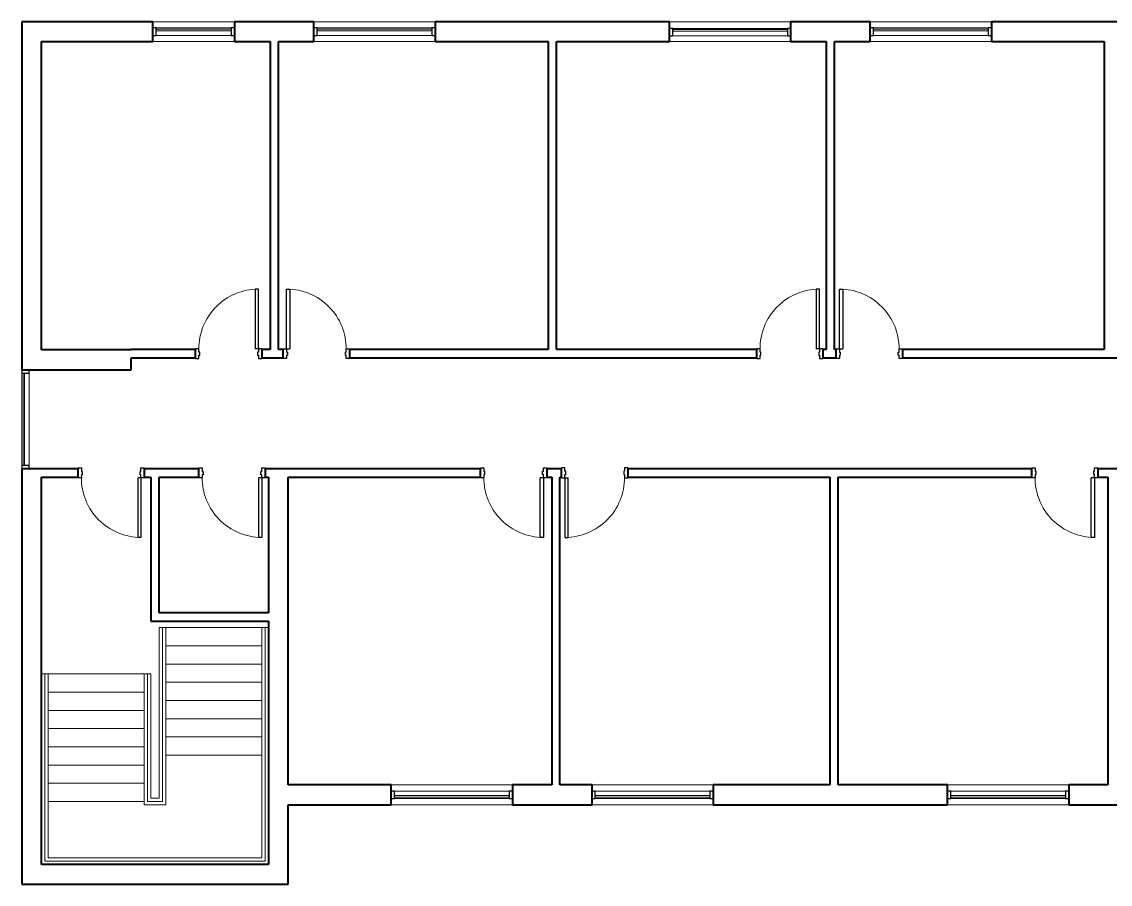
# Model space of a CAD drawing. Header units: inches. Extents: x -1064 to 129, y -175 to 1006.
# Drawn here: x -1064 to -406, y 485 to 1006 of the extents above; entities that cross this region are included whole.
import ezdxf

# ---------------------------------------------------------------- set-up
doc = ezdxf.new("R2010")
doc.units = ezdxf.units.IN
doc.header["$MEASUREMENT"] = 0
for name, color, linetype, lineweight in [('A-DOOR', 31, 'Continuous', 15), ('A-DOOR-FRAM', 31, 'Continuous', 25), ('A-FLOR-HRAL', 11, 'Continuous', 9), ('A-GLAZ-CURT', 52, 'Continuous', 9), ('A-GLAZ-CWMG', 51, 'Continuous', 9), ('A-WALL', 113, 'Continuous', 15), ('I-WALL', 2, 'Continuous', 15), ('S-STRS', 31, 'Continuous', 9)]:
    doc.layers.add(name, color=color, linetype=linetype, lineweight=lineweight)

# ---------------------------------------------------------------- blocks, each defined once
blk = doc.blocks.new('Railing - Railing-5181653-LEVEL 3 Map Export')
at = {"layer": 'A-FLOR-HRAL'}
for p, q in [((-639.93, -977.04), (-562.93, -977.04)), ((-639.93, -979.04), (-639.93, -977.04)), ((-639.93, -979.04), (-562.93, -979.04)), ((-562.93, -977.04), (-532.93, -977.04)), ((-562.93, -979.04), (-534.93, -979.04)), ((-534.93, -979.04), (-534.93, -988.04)), ((-532.93, -977.04), (-532.93, -990.04)), ((-611.93, -990.04), (-611.93, -988.04)), ((-534.93, -988.04), (-611.93, -988.04)), ((-532.93, -990.04), (-611.93, -990.04))]:
    blk.add_line(p, q, dxfattribs=at)
blk = doc.blocks.new('Railing - Railing-5181657-LEVEL 3 Map Export')
at = {"layer": 'A-FLOR-HRAL'}
for p, q in [((-639.93, -917.04), (-562.93, -917.04)), ((-639.93, -919.04), (-639.93, -917.04)), ((-639.93, -919.04), (-562.93, -919.04)), ((-562.93, -917.04), (-498.93, -917.04)), ((-562.93, -919.04), (-500.93, -919.04)), ((-500.93, -919.04), (-500.93, -1048.04)), ((-498.93, -917.04), (-498.93, -1050.04)), ((-611.93, -1050.04), (-611.93, -1048.04)), ((-534.93, -1048.04), (-611.93, -1048.04)), ((-534.93, -1050.04), (-611.93, -1050.04)), ((-500.93, -1048.04), (-534.93, -1048.04)), ((-498.93, -1050.04), (-534.93, -1050.04))]:
    blk.add_line(p, q, dxfattribs=at)
blk = doc.blocks.new('Door-Single_CE_ - WD Door-2_ HM Frame-5205959-LEVEL 3 Map Export')
at = {"layer": 'A-DOOR'}
for p, q in [((16, -39), (16, -3)), ((16, -3), (18, -3)), ((18, -3), (18, -39)), ((18, -39), (16, -39))]:
    blk.add_line(p, q, dxfattribs=at)
at = {"layer": 'A-DOOR', "lineweight": 25}
for p, q in [((16, -39), (16, -3)), ((18, -3), (16, -3)), ((18, -3), (18, -39)), ((18, -39), (16, -39))]:
    blk.add_line(p, q, dxfattribs=at)
at = {"layer": 'A-DOOR', "lineweight": 9}
blk.add_arc((18, -3), 36, 179.5, 270, dxfattribs=at)
blk.add_arc((18, -3), 36, 179.5, 270, dxfattribs=at)
blk.add_arc((18, -3), 36, 179.5, 270, dxfattribs=at)
blk.add_arc((18, -3), 36, 179.5, 270, dxfattribs=at)
at = {"layer": 'A-DOOR-FRAM'}
for p, q in [((-20, 3), (-18, 3)), ((-20, -3), (-20, 3)), ((-18, 3), (-18, 1)), ((-18, 1), (-17.5, 1)), ((-17.5, 1), (-17.5, -1)), ((17.5, 1), (18, 1)), ((17.5, -1), (17.5, 1)), ((18, 3), (20, 3)), ((18, 1), (18, 3)), ((20, 3), (20, -3)), ((-18, -3), (-20, -3)), ((-18, -1), (-18, -3)), ((-17.5, -1), (-18, -1)), ((18, -1), (17.5, -1)), ((18, -3), (18, -1)), ((20, -3), (18, -3))]:
    blk.add_line(p, q, dxfattribs=at)
blk = doc.blocks.new('Door-Single_CE_ - WD Door-2_ HM Frame-5205961-LEVEL 3 Map Export')
at = {"layer": 'A-DOOR'}
for p, q in [((18, 39), (16, 39)), ((16, 39), (16, 3)), ((18, 3), (18, 39)), ((16, 3), (18, 3))]:
    blk.add_line(p, q, dxfattribs=at)
at = {"layer": 'A-DOOR', "lineweight": 25}
for p, q in [((18, 39), (16, 39)), ((16, 39), (16, 3)), ((18, 3), (18, 39)), ((18, 3), (16, 3))]:
    blk.add_line(p, q, dxfattribs=at)
at = {"layer": 'A-DOOR', "lineweight": 9}
blk.add_arc((18, 3), 36, 90, 180.5, dxfattribs=at)
blk.add_arc((18, 3), 36, 90, 180.5, dxfattribs=at)
blk.add_arc((18, 3), 36, 90, 180.5, dxfattribs=at)
blk.add_arc((18, 3), 36, 90, 180.5, dxfattribs=at)
at = {"layer": 'A-DOOR-FRAM'}
for p, q in [((-18, 3), (-20, 3)), ((-20, 3), (-20, -3)), ((-18, 1), (-18, 3)), ((-17.5, 1), (-18, 1)), ((-17.5, -1), (-17.5, 1)), ((18, 1), (17.5, 1)), ((17.5, 1), (17.5, -1)), ((20, 3), (18, 3)), ((18, 3), (18, 1)), ((20, -3), (20, 3)), ((-20, -3), (-18, -3)), ((-18, -3), (-18, -1)), ((-18, -1), (-17.5, -1)), ((17.5, -1), (18, -1)), ((18, -1), (18, -3)), ((18, -3), (20, -3))]:
    blk.add_line(p, q, dxfattribs=at)
blk = doc.blocks.new('System Panel - zGlazed-5195753-LEVEL 3 Map Export')
at = {"layer": 'A-GLAZ-CURT', "lineweight": 15}
for p, q in [((27.875, 1.5), (-27.875, 1.5)), ((-27.875, 1.5), (-27.875, 0.5)), ((-27.875, 0.5), (27.875, 0.5)), ((27.875, 0.5), (27.875, 1.5))]:
    blk.add_line(p, q, dxfattribs=at)
blk = doc.blocks.new('Rectangular Mullion - 4 1_2_ x 2_ Rectangular_CE_-5195752-LEVEL 3 Map Export')
at = {"layer": 'A-GLAZ-CWMG'}
for p, q in [((-1064.04, 793.68), (-1064.04, 737.93)), ((-1059.54, 793.68), (-1059.54, 737.93))]:
    blk.add_line(p, q, dxfattribs=at)
blk = doc.blocks.new('Rectangular Mullion - 4 1_2_ x 2_ Rectangular_CE_-5181224-LEVEL 3 Map Export')
at = {"layer": 'A-GLAZ-CWMG', "lineweight": 25}
for p, q in [((-2, 2.25), (0, 2.25)), ((-2, -2.25), (-2, 2.25)), ((0, 2.25), (0, -2.25)), ((0, -2.25), (-2, -2.25))]:
    blk.add_line(p, q, dxfattribs=at)
blk = doc.blocks.new('Rectangular Mullion - 4 1_2_ x 2_ Rectangular_CE_-5181225-LEVEL 3 Map Export')
at = {"layer": 'A-GLAZ-CWMG', "lineweight": 25}
for p, q in [((0, 2.25), (-2, 2.25)), ((-2, 2.25), (-2, -2.25)), ((0, -2.25), (0, 2.25)), ((-2, -2.25), (0, -2.25))]:
    blk.add_line(p, q, dxfattribs=at)
blk = doc.blocks.new('System Panel - zGlazed-5180696-LEVEL 3 Map Export')
at = {"layer": 'A-GLAZ-CURT', "lineweight": 15}
for p, q in [((22.625, 1.5), (-22.625, 1.5)), ((-22.625, 1.5), (-22.625, 0.5)), ((-22.625, 0.5), (22.625, 0.5)), ((22.625, 0.5), (22.625, 1.5))]:
    blk.add_line(p, q, dxfattribs=at)
blk = doc.blocks.new('Rectangular Mullion - 4 1_2_ x 2_ Rectangular_CE_-5139368-LEVEL 3 Map Export')
at = {"layer": 'A-GLAZ-CWMG'}
for p, q in [((-937.54, 1002.18), (-982.79, 1002.18)), ((-937.54, 997.68), (-982.79, 997.68))]:
    blk.add_line(p, q, dxfattribs=at)
blk = doc.blocks.new('Rectangular Mullion - 4 1_2_ x 2_ Rectangular_CE_-5180646-LEVEL 3 Map Export')
at = {"layer": 'A-GLAZ-CWMG', "lineweight": 25}
for p, q in [((-2, 2.25), (0, 2.25)), ((-2, -2.25), (-2, 2.25)), ((0, 2.25), (0, -2.25)), ((0, -2.25), (-2, -2.25))]:
    blk.add_line(p, q, dxfattribs=at)
blk = doc.blocks.new('Rectangular Mullion - 4 1_2_ x 2_ Rectangular_CE_-5180647-LEVEL 3 Map Export')
at = {"layer": 'A-GLAZ-CWMG', "lineweight": 25}
for p, q in [((0, 2.25), (-2, 2.25)), ((-2, 2.25), (-2, -2.25)), ((0, -2.25), (0, 2.25)), ((-2, -2.25), (0, -2.25))]:
    blk.add_line(p, q, dxfattribs=at)
blk = doc.blocks.new('System Panel - zGlazed-5180645-LEVEL 3 Map Export')
at = {"layer": 'A-GLAZ-CURT', "lineweight": 15}
for p, q in [((34.625, 1.5), (-34.625, 1.5)), ((-34.625, 1.5), (-34.625, 0.5)), ((-34.625, 0.5), (34.625, 0.5)), ((34.625, 0.5), (34.625, 1.5))]:
    blk.add_line(p, q, dxfattribs=at)
blk = doc.blocks.new('Rectangular Mullion - 4 1_2_ x 2_ Rectangular_CE_-5139571-LEVEL 3 Map Export')
at = {"layer": 'A-GLAZ-CWMG'}
for p, q in [((-816.29, 1002.18), (-885.54, 1002.18)), ((-816.29, 997.68), (-885.54, 997.68))]:
    blk.add_line(p, q, dxfattribs=at)
blk = doc.blocks.new('Door-Single_CE_ - HM Door-2_ HM Frame-5129110-LEVEL 3 Map Export')
at = {"layer": 'A-DOOR'}
for p, q in [((16.25, -39), (16.25, -3)), ((16.25, -3), (18, -3)), ((18, -3), (18, -39)), ((18, -39), (16.25, -39))]:
    blk.add_line(p, q, dxfattribs=at)
at = {"layer": 'A-DOOR', "lineweight": 25}
for p, q in [((16.25, -39), (16.25, -3)), ((18, -3), (16.25, -3)), ((18, -3), (18, -39)), ((18, -39), (16.25, -39))]:
    blk.add_line(p, q, dxfattribs=at)
at = {"layer": 'A-DOOR', "lineweight": 9}
blk.add_arc((18, -3), 36, 179.5, 270, dxfattribs=at)
blk.add_arc((18, -3), 36, 179.5, 270, dxfattribs=at)
blk.add_arc((18, -3), 36, 179.5, 270, dxfattribs=at)
blk.add_arc((18, -3), 36, 179.5, 270, dxfattribs=at)
at = {"layer": 'A-DOOR-FRAM'}
for p, q in [((-20, 3), (-18, 3)), ((-20, -3), (-20, 3)), ((-18, 3), (-18, 0.75)), ((-18, 0.75), (-17.5, 0.75)), ((-17.5, 0.75), (-17.5, -1.25)), ((17.5, 0.75), (18, 0.75)), ((17.5, -1.25), (17.5, 0.75)), ((18, 3), (20, 3)), ((18, 0.75), (18, 3)), ((20, 3), (20, -3)), ((-18, -3), (-20, -3)), ((-18, -1.25), (-18, -3)), ((-17.5, -1.25), (-18, -1.25)), ((18, -1.25), (17.5, -1.25)), ((18, -3), (18, -1.25)), ((20, -3), (18, -3))]:
    blk.add_line(p, q, dxfattribs=at)

msp = doc.modelspace()

# ---------------------------------------------------------------- linework, layer by layer
at = {"layer": 'A-WALL', "lineweight": 40}
for p, q in [((-1064.04, 1005.93), (-1064.04, 795.68)), ((-984.79, 1005.93), (-1064.04, 1005.93)), ((-984.79, 993.93), (-984.79, 1005.93)), ((-887.54, 1005.93), (-935.54, 1005.93)), ((-935.54, 1005.93), (-935.54, 993.93)), ((-887.54, 993.93), (-887.54, 1005.93)), ((-672.79, 1005.93), (-814.29, 1005.93)), ((-814.29, 1005.93), (-814.29, 993.93)), ((-672.79, 993.93), (-672.79, 1005.93)), ((-551.54, 1005.93), (-599.54, 1005.93)), ((-599.54, 1005.93), (-599.54, 993.93)), ((-551.54, 993.93), (-551.54, 1005.93)), ((-336.79, 1005.93), (-478.29, 1005.93)), ((-478.29, 1005.93), (-478.29, 993.93)), ((-1052.04, 807.68), (-1052.04, 993.93)), ((-1052.04, 993.93), (-984.79, 993.93)), ((-935.54, 993.93), (-914.04, 993.93)), ((-909.04, 993.93), (-887.54, 993.93)), ((-814.29, 993.93), (-746.04, 993.93)), ((-741.04, 993.93), (-672.79, 993.93)), ((-599.54, 993.93), (-578.04, 993.93)), ((-573.04, 993.93), (-551.54, 993.93)), ((-478.29, 993.93), (-410.04, 993.93)), ((-998.04, 807.68), (-1052.04, 807.68)), ((-998.04, 795.68), (-998.04, 802.93)), ((-1064.04, 795.68), (-998.04, 795.68)), ((-1052.04, 735.93), (-1064.04, 735.93)), ((-1064.04, 735.93), (-1064.04, 484.93)), ((-1052.04, 496.93), (-1052.04, 730.93)), ((-915.04, 730.93), (-915.04, 648.93)), ((-903.04, 544.93), (-903.04, 730.93)), ((-915.04, 643.93), (-915.04, 496.93)), ((-840.79, 544.93), (-903.04, 544.93)), ((-840.79, 532.93), (-840.79, 544.93)), ((-743.9, 544.93), (-767.54, 544.93)), ((-767.54, 544.93), (-767.54, 532.93)), ((-719.54, 544.93), (-738.9, 544.93)), ((-719.54, 532.93), (-719.54, 544.93)), ((-575.9, 544.93), (-646.29, 544.93)), ((-646.29, 544.93), (-646.29, 532.93)), ((-504.79, 544.93), (-570.9, 544.93)), ((-504.79, 532.93), (-504.79, 544.93)), ((-407.9, 544.93), (-431.54, 544.93)), ((-431.54, 544.93), (-431.54, 532.93)), ((-903.04, 532.93), (-840.79, 532.93)), ((-903.04, 484.93), (-903.04, 532.93)), ((-767.54, 532.93), (-719.54, 532.93)), ((-646.29, 532.93), (-504.79, 532.93)), ((-431.54, 532.93), (-344.04, 532.93)), ((-915.04, 496.93), (-1052.04, 496.93)), ((-1064.04, 484.93), (-903.04, 484.93))]:
    msp.add_line(p, q, dxfattribs=at)
at = {"layer": 'A-WALL'}
for p, q in [((-984.79, 1005.93), (-935.54, 1005.93)), ((-887.54, 1005.93), (-814.29, 1005.93)), ((-672.79, 1005.93), (-599.54, 1005.93)), ((-551.54, 1005.93), (-478.29, 1005.93)), ((-935.54, 993.93), (-984.79, 993.93)), ((-814.29, 993.93), (-887.54, 993.93)), ((-599.54, 993.93), (-672.79, 993.93)), ((-478.29, 993.93), (-551.54, 993.93)), ((-840.79, 544.93), (-767.54, 544.93)), ((-719.54, 544.93), (-646.29, 544.93)), ((-504.79, 544.93), (-431.54, 544.93)), ((-767.54, 532.93), (-840.79, 532.93)), ((-646.29, 532.93), (-719.54, 532.93)), ((-431.54, 532.93), (-504.79, 532.93))]:
    msp.add_line(p, q, dxfattribs=at)
at = {"layer": 'I-WALL', "lineweight": 40}
for p, q in [((-914.04, 993.93), (-914.04, 807.93)), ((-909.04, 807.93), (-909.04, 993.93)), ((-746.04, 993.93), (-746.04, 807.93)), ((-741.04, 807.93), (-741.04, 993.93)), ((-578.04, 993.93), (-578.04, 807.93)), ((-573.04, 807.93), (-573.04, 993.93)), ((-410.04, 993.93), (-410.04, 807.93)), ((-959.04, 807.93), (-998.04, 807.93)), ((-998.04, 807.93), (-998.04, 807.68)), ((-998.04, 802.93), (-959.04, 802.93)), ((-959.04, 802.93), (-959.04, 807.93)), ((-914.04, 807.93), (-919.04, 807.93)), ((-919.04, 807.93), (-919.04, 802.93)), ((-919.04, 802.93), (-906.04, 802.93)), ((-906.04, 807.93), (-909.04, 807.93)), ((-906.04, 802.93), (-906.04, 807.93)), ((-746.04, 807.93), (-866.04, 807.93)), ((-866.04, 807.93), (-866.04, 802.93)), ((-866.04, 802.93), (-620.04, 802.93)), ((-620.04, 807.93), (-741.04, 807.93)), ((-620.04, 802.93), (-620.04, 807.93)), ((-578.04, 807.93), (-580.04, 807.93)), ((-580.04, 807.93), (-580.04, 802.93)), ((-580.04, 802.93), (-572.04, 802.93)), ((-572.04, 807.93), (-573.04, 807.93)), ((-572.04, 802.93), (-572.04, 807.93)), ((-410.04, 807.93), (-532.04, 807.93)), ((-532.04, 807.93), (-532.04, 802.93)), ((-532.04, 802.93), (-283.04, 802.93)), ((-1030.04, 735.93), (-1052.04, 735.93)), ((-1052.04, 730.93), (-1030.04, 730.93)), ((-1030.04, 730.93), (-1030.04, 735.93)), ((-957.04, 735.93), (-990.04, 735.93)), ((-990.04, 735.93), (-990.04, 730.93)), ((-990.04, 730.93), (-986.04, 730.93)), ((-986.04, 730.93), (-986.04, 643.93)), ((-981.04, 730.93), (-957.04, 730.93)), ((-981.04, 648.93), (-981.04, 730.93)), ((-957.04, 730.93), (-957.04, 735.93)), ((-786.9, 735.93), (-917.04, 735.93)), ((-917.04, 735.93), (-917.04, 730.93)), ((-917.04, 730.93), (-915.04, 730.93)), ((-903.04, 730.93), (-786.9, 730.93)), ((-786.9, 730.93), (-786.9, 735.93)), ((-737.9, 735.93), (-746.9, 735.93)), ((-746.9, 735.93), (-746.9, 730.93)), ((-746.9, 730.93), (-743.9, 730.93)), ((-743.9, 730.93), (-743.9, 544.93)), ((-738.9, 730.93), (-737.9, 730.93)), ((-738.9, 544.93), (-738.9, 730.93)), ((-737.9, 730.93), (-737.9, 735.93)), ((-453.9, 735.93), (-697.9, 735.93)), ((-697.9, 735.93), (-697.9, 730.93)), ((-697.9, 730.93), (-575.9, 730.93)), ((-575.9, 730.93), (-575.9, 544.93)), ((-570.9, 730.93), (-453.9, 730.93)), ((-570.9, 544.93), (-570.9, 730.93)), ((-453.9, 730.93), (-453.9, 735.93)), ((-187.04, 735.93), (-413.9, 735.93)), ((-413.9, 735.93), (-413.9, 730.93)), ((-413.9, 730.93), (-407.9, 730.93)), ((-407.9, 730.93), (-407.9, 544.93)), ((-915.04, 648.93), (-981.04, 648.93)), ((-986.04, 643.93), (-915.04, 643.93))]:
    msp.add_line(p, q, dxfattribs=at)
at = {"layer": 'S-STRS'}
for p, q in [((-979.04, 639.93), (-981.04, 639.93)), ((-981.04, 639.93), (-981.04, 560.52)), ((-919.04, 639.93), (-977.04, 639.93)), ((-915.04, 639.93), (-917.04, 639.93)), ((-919.04, 628.93), (-977.04, 628.93)), ((-1050.04, 611.93), (-1052.04, 611.93)), ((-1048.04, 611.93), (-990.04, 611.93)), ((-986.04, 611.93), (-988.04, 611.93)), ((-986.04, 536.93), (-986.04, 611.93)), ((-919.04, 617.93), (-977.04, 617.93)), ((-919.04, 606.93), (-977.04, 606.93)), ((-1048.04, 600.93), (-990.04, 600.93)), ((-919.04, 595.93), (-977.04, 595.93)), ((-1048.04, 589.93), (-990.04, 589.93)), ((-1048.04, 578.93), (-990.04, 578.93)), ((-919.04, 584.93), (-977.04, 584.93)), ((-919.04, 573.93), (-977.04, 573.93)), ((-1048.04, 567.93), (-990.04, 567.93)), ((-981.04, 560.52), (-981.04, 536.93)), ((-919.04, 562.93), (-977.04, 562.93)), ((-1048.04, 556.93), (-990.04, 556.93)), ((-1048.04, 545.93), (-990.04, 545.93)), ((-1048.04, 534.93), (-990.04, 534.93)), ((-981.04, 536.93), (-986.04, 536.93))]:
    msp.add_line(p, q, dxfattribs=at)

# ---------------------------------------------------------------- block references
at = {"layer": 'A-DOOR', "lineweight": 9}
for name, p in [('Door-Single_CE_ - WD Door-2_ HM Frame-5205961-LEVEL 3 Map Export', (-939.04, 805.43)), ('Door-Single_CE_ - WD Door-2_ HM Frame-5205961-LEVEL 3 Map Export', (-600.04, 805.43)), ('Door-Single_CE_ - HM Door-2_ HM Frame-5129110-LEVEL 3 Map Export', (-1010.04, 733.43)), ('Door-Single_CE_ - HM Door-2_ HM Frame-5129110-LEVEL 3 Map Export', (-937.04, 733.43)), ('Door-Single_CE_ - WD Door-2_ HM Frame-5205959-LEVEL 3 Map Export', (-766.9, 733.43)), ('Door-Single_CE_ - WD Door-2_ HM Frame-5205959-LEVEL 3 Map Export', (-433.9, 733.43))]:
    msp.add_blockref(name, p, dxfattribs=at)
at = {"layer": 'A-DOOR', "lineweight": 9, "rotation": 180}
for name, p in [('Door-Single_CE_ - WD Door-2_ HM Frame-5205959-LEVEL 3 Map Export', (-886.04, 805.43)), ('Door-Single_CE_ - WD Door-2_ HM Frame-5205959-LEVEL 3 Map Export', (-552.04, 805.43)), ('Door-Single_CE_ - WD Door-2_ HM Frame-5205961-LEVEL 3 Map Export', (-717.9, 733.43))]:
    msp.add_blockref(name, p, dxfattribs=at)
at = {"layer": 'A-FLOR-HRAL', "rotation": 270.0000000000001}
for name in ['Railing - Railing-5181657-LEVEL 3 Map Export', 'Railing - Railing-5181653-LEVEL 3 Map Export']:
    msp.add_blockref(name, (0, 0), dxfattribs=at)
at = {"layer": 'A-GLAZ-CURT'}
for name, p in [('System Panel - zGlazed-5180696-LEVEL 3 Map Export', (-960.16, 999.93)), ('System Panel - zGlazed-5180645-LEVEL 3 Map Export', (-850.91, 999.93)), ('System Panel - zGlazed-5180645-LEVEL 3 Map Export', (-636.16, 999.68)), ('System Panel - zGlazed-5180645-LEVEL 3 Map Export', (-514.91, 999.93))]:
    msp.add_blockref(name, p, dxfattribs=at)
for name, p, rotation in [('System Panel - zGlazed-5195753-LEVEL 3 Map Export', (-1061.79, 765.8), 90), ('System Panel - zGlazed-5180645-LEVEL 3 Map Export', (-804.16, 538.93), 180), ('System Panel - zGlazed-5180645-LEVEL 3 Map Export', (-682.91, 538.93), 180), ('System Panel - zGlazed-5180645-LEVEL 3 Map Export', (-468.16, 538.93), 180)]:
    msp.add_blockref(name, p, dxfattribs=dict(at, rotation=rotation))
at = {"layer": 'A-GLAZ-CWMG'}
for name, p, rotation in [('Rectangular Mullion - 4 1_2_ x 2_ Rectangular_CE_-5180647-LEVEL 3 Map Export', (-984.79, 999.93), 180), ('Rectangular Mullion - 4 1_2_ x 2_ Rectangular_CE_-5180647-LEVEL 3 Map Export', (-887.54, 999.93), 180), ('Rectangular Mullion - 4 1_2_ x 2_ Rectangular_CE_-5180647-LEVEL 3 Map Export', (-672.79, 999.68), 180), ('Rectangular Mullion - 4 1_2_ x 2_ Rectangular_CE_-5180647-LEVEL 3 Map Export', (-551.54, 999.93), 180), ('Rectangular Mullion - 4 1_2_ x 2_ Rectangular_CE_-5181225-LEVEL 3 Map Export', (-1061.79, 735.93), 270), ('Rectangular Mullion - 4 1_2_ x 2_ Rectangular_CE_-5139571-LEVEL 3 Map Export', (-1655.08, 1538.86), 180), ('Rectangular Mullion - 4 1_2_ x 2_ Rectangular_CE_-5139571-LEVEL 3 Map Export', (-1533.83, 1538.86), 180), ('Rectangular Mullion - 4 1_2_ x 2_ Rectangular_CE_-5139571-LEVEL 3 Map Export', (-1319.08, 1538.86), 180)]:
    msp.add_blockref(name, p, dxfattribs=dict(at, rotation=rotation))
for name, p in [('Rectangular Mullion - 4 1_2_ x 2_ Rectangular_CE_-5139368-LEVEL 3 Map Export', (0, 0)), ('Rectangular Mullion - 4 1_2_ x 2_ Rectangular_CE_-5139571-LEVEL 3 Map Export', (0, 0)), ('Rectangular Mullion - 4 1_2_ x 2_ Rectangular_CE_-5139571-LEVEL 3 Map Export', (214.75, -0.25)), ('Rectangular Mullion - 4 1_2_ x 2_ Rectangular_CE_-5139571-LEVEL 3 Map Export', (336, 0)), ('Rectangular Mullion - 4 1_2_ x 2_ Rectangular_CE_-5195752-LEVEL 3 Map Export', (0, 0)), ('Rectangular Mullion - 4 1_2_ x 2_ Rectangular_CE_-5180647-LEVEL 3 Map Export', (-767.54, 538.93)), ('Rectangular Mullion - 4 1_2_ x 2_ Rectangular_CE_-5180647-LEVEL 3 Map Export', (-646.29, 538.93)), ('Rectangular Mullion - 4 1_2_ x 2_ Rectangular_CE_-5180647-LEVEL 3 Map Export', (-431.54, 538.93))]:
    msp.add_blockref(name, p, dxfattribs=at)
at = {"layer": 'A-GLAZ-CWMG', "extrusion": (0, 0, -1)}
for name, p, rotation in [('Rectangular Mullion - 4 1_2_ x 2_ Rectangular_CE_-5180646-LEVEL 3 Map Export', (935.54, 999.93), 180), ('Rectangular Mullion - 4 1_2_ x 2_ Rectangular_CE_-5180646-LEVEL 3 Map Export', (814.29, 999.93), 180), ('Rectangular Mullion - 4 1_2_ x 2_ Rectangular_CE_-5180646-LEVEL 3 Map Export', (599.54, 999.68), 180), ('Rectangular Mullion - 4 1_2_ x 2_ Rectangular_CE_-5180646-LEVEL 3 Map Export', (478.29, 999.93), 180), ('Rectangular Mullion - 4 1_2_ x 2_ Rectangular_CE_-5181224-LEVEL 3 Map Export', (1061.79, 795.68), 90)]:
    msp.add_blockref(name, p, dxfattribs=dict(at, rotation=rotation))
for p in [(840.79, 538.93), (719.54, 538.93), (504.79, 538.93)]:
    msp.add_blockref('Rectangular Mullion - 4 1_2_ x 2_ Rectangular_CE_-5180646-LEVEL 3 Map Export', p, dxfattribs=at)

doc.saveas('drawing.dxf')
